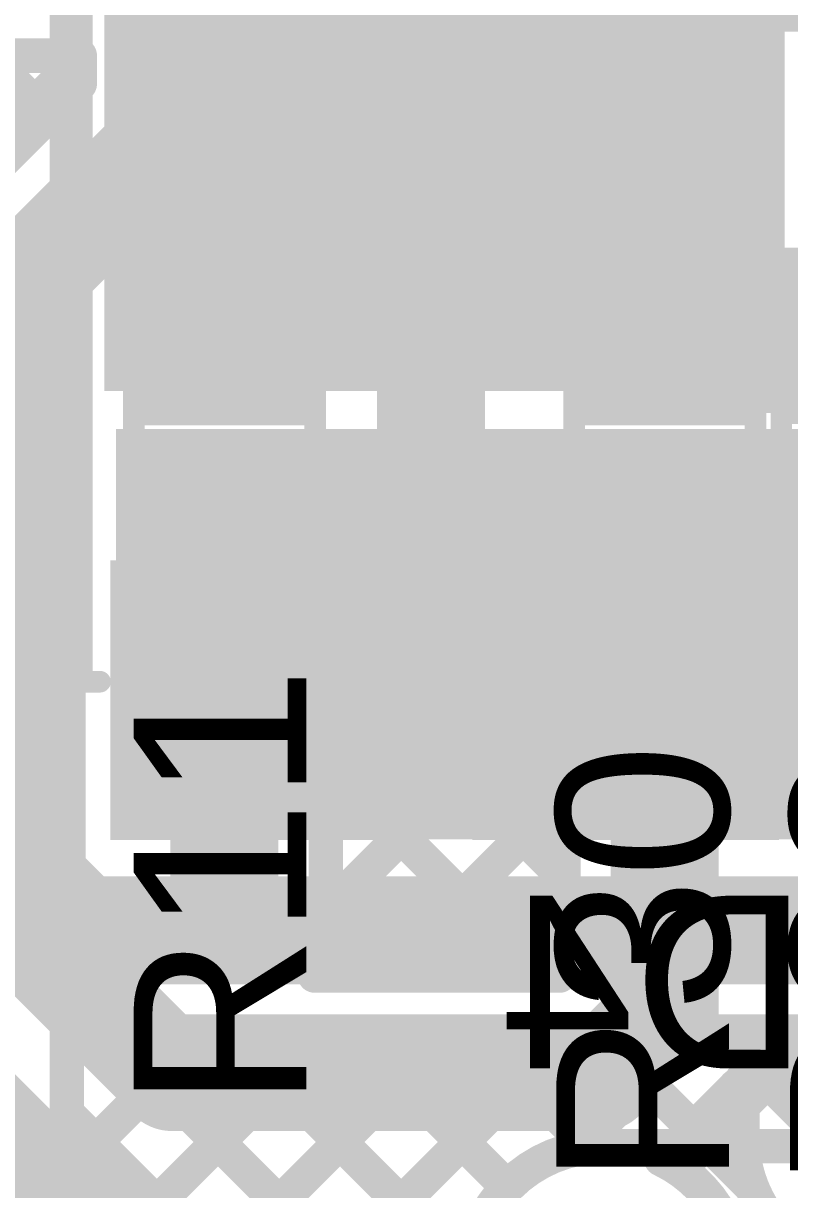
# Model space of a CAD drawing. Header units: millimetres. Extents: x 0 to 214, y 0 to 214.
# Drawn here: x 0.6386 to 0.8161, y 0.2029 to 0.4729 of the extents above; entities that cross this region are included whole.
import ezdxf

# ---------------------------------------------------------------- set-up
doc = ezdxf.new("R2010")
doc.units = ezdxf.units.MM
doc.header["$MEASUREMENT"] = 0
for name, color, linetype in [('BottomLayer', 5, 'Continuous'), ('BottomOverlay', 54, 'Continuous'), ('BottomPaste', 16, 'Continuous'), ('BottomSolder', 6, 'Continuous'), ('TopLayer', 1, 'Continuous'), ('TopOverlay', 2, 'Continuous'), ('TopPaste', 8, 'Continuous'), ('TopSolder', 216, 'Continuous'), ('ViaHoleLayer', 16, 'Continuous')]:
    doc.layers.add(name, color=color, linetype=linetype)
doc.styles.add('Arial', font='', dxfattribs={"height": 0.2})
doc.styles.get('Arial').set_extended_font_data('Arial')

# ---------------------------------------------------------------- blocks, each defined once
blk = doc.blocks.new('SOT_23_6_25')
at = {"layer": 'TopLayer'}
for points in [[(-0.07322835, 0.0496063), (-0.02913385, 0.0496063), (-0.02913385, 0.0251969), (-0.07322835, 0.0251969)], [(0.02913385, 0.0496063), (0.07322835, 0.0496063), (0.07322835, 0.0251969), (0.02913385, 0.0251969)], [(-0.07322835, 0.0122047), (-0.02913385, 0.0122047), (-0.02913385, -0.0122047), (-0.07322835, -0.0122047)], [(0.02913385, 0.0122047), (0.07322835, 0.0122047), (0.07322835, -0.0122047), (0.02913385, -0.0122047)], [(-0.07322835, -0.0251969), (-0.02913385, -0.0251969), (-0.02913385, -0.0496063), (-0.07322835, -0.0496063)], [(0.02913385, -0.0251969), (0.07322835, -0.0251969), (0.07322835, -0.0496063), (0.02913385, -0.0496063)]]:
    blk.add_hatch(color=1, dxfattribs=at).paths.add_polyline_path(points)
at = {"layer": 'TopPaste'}
for points in [[(-0.07322835, 0.0496063), (-0.02913385, 0.0496063), (-0.02913385, 0.0251969), (-0.07322835, 0.0251969)], [(0.02913385, 0.0496063), (0.07322835, 0.0496063), (0.07322835, 0.0251969), (0.02913385, 0.0251969)], [(-0.07322835, 0.0122047), (-0.02913385, 0.0122047), (-0.02913385, -0.0122047), (-0.07322835, -0.0122047)], [(0.02913385, 0.0122047), (0.07322835, 0.0122047), (0.07322835, -0.0122047), (0.02913385, -0.0122047)], [(-0.07322835, -0.0251969), (-0.02913385, -0.0251969), (-0.02913385, -0.0496063), (-0.07322835, -0.0496063)], [(0.02913385, -0.0251969), (0.07322835, -0.0251969), (0.07322835, -0.0496063), (0.02913385, -0.0496063)]]:
    blk.add_hatch(color=8, dxfattribs=at).paths.add_polyline_path(points)
at = {"layer": 'TopSolder'}
for points in [[(-0.07722835, 0.0536063), (-0.02513385, 0.0536063), (-0.02513385, 0.0211969), (-0.07722835, 0.0211969)], [(0.02513385, 0.0536063), (0.07722835, 0.0536063), (0.07722835, 0.0211969), (0.02513385, 0.0211969)], [(-0.07722835, 0.0162047), (-0.02513385, 0.0162047), (-0.02513385, -0.0162047), (-0.07722835, -0.0162047)], [(0.02513385, 0.0162047), (0.07722835, 0.0162047), (0.07722835, -0.0162047), (0.02513385, -0.0162047)], [(-0.07722835, -0.0211969), (-0.02513385, -0.0211969), (-0.02513385, -0.0536063), (-0.07722835, -0.0536063)], [(0.02513385, -0.0211969), (0.07722835, -0.0211969), (0.07722835, -0.0536063), (0.02513385, -0.0536063)]]:
    blk.add_hatch(color=216, dxfattribs=at).paths.add_polyline_path(points)
at = {"layer": 'TopOverlay'}
for points, const_width in [([(-0.054, 0.063, 1), (-0.062, 0.063, 1)], 0.01), ([(-0.0645, 0.063, 1), (-0.0595, 0.063, 1)], 0.005), ([(-0.0565, 0.063, 1), (-0.0515, 0.063, 1)], 0.005), ([(-0.03125, 0.059, 1), (-0.02875, 0.059, 1)], 0.0025), ([(0.03275, 0.059, 1), (0.03525, 0.059, 1)], 0.0025), ([(-0.03125, -0.059, 1), (-0.02875, -0.059, 1)], 0.0025), ([(0.03275, -0.059, 1), (0.03525, -0.059, 1)], 0.0025)]:
    blk.add_lwpolyline(points, format="xyb", close=True, dxfattribs=dict(at, const_width=const_width))
at = {"layer": 'TopOverlay', "const_width": 0.005}
for points in [[(-0.03, 0.059), (0.034, 0.059)], [(-0.03, -0.059), (0.034, -0.059)]]:
    blk.add_lwpolyline(points, dxfattribs=at)
blk = doc.blocks.new('RES_0603_62')
at = {"layer": 'TopLayer'}
for points in [[(-0.015, 0.0175), (-0.015, -0.0175), (-0.045, -0.0175), (-0.045, 0.0175)], [(0.045, 0.0175), (0.045, -0.0175), (0.015, -0.0175), (0.015, 0.0175)]]:
    blk.add_hatch(color=1, dxfattribs=at).paths.add_polyline_path(points)
at = {"layer": 'TopPaste'}
for points in [[(-0.015, 0.0175), (-0.015, -0.0175), (-0.045, -0.0175), (-0.045, 0.0175)], [(0.045, 0.0175), (0.045, -0.0175), (0.015, -0.0175), (0.015, 0.0175)]]:
    blk.add_hatch(color=8, dxfattribs=at).paths.add_polyline_path(points)
at = {"layer": 'TopSolder'}
for points in [[(-0.011, 0.0215), (-0.011, -0.0215), (-0.049, -0.0215), (-0.049, 0.0215)], [(0.049, 0.0215), (0.049, -0.0215), (0.011, -0.0215), (0.011, 0.0215)]]:
    blk.add_hatch(color=216, dxfattribs=at).paths.add_polyline_path(points)
at = {"layer": 'TopOverlay', "const_width": 0.005}
for points in [[(-0.049, -0.021), (-0.049, 0.021)], [(0.049, 0.021), (-0.049, 0.021)], [(0.049, -0.021), (0.049, 0.021)], [(0.049, -0.021), (-0.049, -0.021)]]:
    blk.add_lwpolyline(points, dxfattribs=at)
at = {"layer": 'TopOverlay', "const_width": 0.0025}
for points in [[(-0.05025, 0.021, 1), (-0.04775, 0.021, 1)], [(-0.05025, 0.021, 1), (-0.04775, 0.021, 1)], [(0.04775, 0.021, 1), (0.05025, 0.021, 1)], [(0.04775, 0.021, 1), (0.05025, 0.021, 1)], [(-0.05025, -0.021, 1), (-0.04775, -0.021, 1)], [(-0.05025, -0.021, 1), (-0.04775, -0.021, 1)], [(0.04775, -0.021, 1), (0.05025, -0.021, 1)], [(0.04775, -0.021, 1), (0.05025, -0.021, 1)]]:
    blk.add_lwpolyline(points, format="xyb", close=True, dxfattribs=at)
blk = doc.blocks.new('RES_0603_63')
at = {"layer": 'TopLayer'}
for points in [[(-0.015, 0.0175), (-0.015, -0.0175), (-0.045, -0.0175), (-0.045, 0.0175)], [(0.045, 0.0175), (0.045, -0.0175), (0.015, -0.0175), (0.015, 0.0175)]]:
    blk.add_hatch(color=1, dxfattribs=at).paths.add_polyline_path(points)
at = {"layer": 'TopPaste'}
for points in [[(-0.015, 0.0175), (-0.015, -0.0175), (-0.045, -0.0175), (-0.045, 0.0175)], [(0.045, 0.0175), (0.045, -0.0175), (0.015, -0.0175), (0.015, 0.0175)]]:
    blk.add_hatch(color=8, dxfattribs=at).paths.add_polyline_path(points)
at = {"layer": 'TopSolder'}
for points in [[(-0.011, 0.0215), (-0.011, -0.0215), (-0.049, -0.0215), (-0.049, 0.0215)], [(0.049, 0.0215), (0.049, -0.0215), (0.011, -0.0215), (0.011, 0.0215)]]:
    blk.add_hatch(color=216, dxfattribs=at).paths.add_polyline_path(points)
at = {"layer": 'TopOverlay', "const_width": 0.005}
for points in [[(-0.049, -0.021), (-0.049, 0.021)], [(0.049, 0.021), (-0.049, 0.021)], [(0.049, -0.021), (0.049, 0.021)], [(0.049, -0.021), (-0.049, -0.021)]]:
    blk.add_lwpolyline(points, dxfattribs=at)
at = {"layer": 'TopOverlay', "const_width": 0.0025}
for points in [[(-0.05025, 0.021, 1), (-0.04775, 0.021, 1)], [(-0.05025, 0.021, 1), (-0.04775, 0.021, 1)], [(0.04775, 0.021, 1), (0.05025, 0.021, 1)], [(0.04775, 0.021, 1), (0.05025, 0.021, 1)], [(-0.05025, -0.021, 1), (-0.04775, -0.021, 1)], [(-0.05025, -0.021, 1), (-0.04775, -0.021, 1)], [(0.04775, -0.021, 1), (0.05025, -0.021, 1)], [(0.04775, -0.021, 1), (0.05025, -0.021, 1)]]:
    blk.add_lwpolyline(points, format="xyb", close=True, dxfattribs=at)
blk = doc.blocks.new('RES_0603_64')
at = {"layer": 'TopLayer'}
for points in [[(-0.015, 0.0175), (-0.015, -0.0175), (-0.045, -0.0175), (-0.045, 0.0175)], [(0.045, 0.0175), (0.045, -0.0175), (0.015, -0.0175), (0.015, 0.0175)]]:
    blk.add_hatch(color=1, dxfattribs=at).paths.add_polyline_path(points)
at = {"layer": 'TopPaste'}
for points in [[(-0.015, 0.0175), (-0.015, -0.0175), (-0.045, -0.0175), (-0.045, 0.0175)], [(0.045, 0.0175), (0.045, -0.0175), (0.015, -0.0175), (0.015, 0.0175)]]:
    blk.add_hatch(color=8, dxfattribs=at).paths.add_polyline_path(points)
at = {"layer": 'TopSolder'}
for points in [[(-0.011, 0.0215), (-0.011, -0.0215), (-0.049, -0.0215), (-0.049, 0.0215)], [(0.049, 0.0215), (0.049, -0.0215), (0.011, -0.0215), (0.011, 0.0215)]]:
    blk.add_hatch(color=216, dxfattribs=at).paths.add_polyline_path(points)
at = {"layer": 'TopOverlay', "const_width": 0.005}
for points in [[(-0.049, -0.021), (-0.049, 0.021)], [(0.049, 0.021), (-0.049, 0.021)], [(0.049, -0.021), (0.049, 0.021)], [(0.049, -0.021), (-0.049, -0.021)]]:
    blk.add_lwpolyline(points, dxfattribs=at)
at = {"layer": 'TopOverlay', "const_width": 0.0025}
for points in [[(-0.05025, 0.021, 1), (-0.04775, 0.021, 1)], [(-0.05025, 0.021, 1), (-0.04775, 0.021, 1)], [(0.04775, 0.021, 1), (0.05025, 0.021, 1)], [(0.04775, 0.021, 1), (0.05025, 0.021, 1)], [(-0.05025, -0.021, 1), (-0.04775, -0.021, 1)], [(-0.05025, -0.021, 1), (-0.04775, -0.021, 1)], [(0.04775, -0.021, 1), (0.05025, -0.021, 1)], [(0.04775, -0.021, 1), (0.05025, -0.021, 1)]]:
    blk.add_lwpolyline(points, format="xyb", close=True, dxfattribs=at)
blk = doc.blocks.new('S______B______191')
at = {"layer": 'TopLayer'}
for points in [[(-0.045, -0.0175), (-0.045, 0.0175), (-0.015, 0.0175), (-0.015, -0.0175)], [(0.015, -0.0175), (0.015, 0.0175), (0.045, 0.0175), (0.045, -0.0175)]]:
    blk.add_hatch(color=1, dxfattribs=at).paths.add_polyline_path(points)
at = {"layer": 'TopPaste'}
for points in [[(-0.045, -0.0175), (-0.045, 0.0175), (-0.015, 0.0175), (-0.015, -0.0175)], [(0.015, -0.0175), (0.015, 0.0175), (0.045, 0.0175), (0.045, -0.0175)]]:
    blk.add_hatch(color=8, dxfattribs=at).paths.add_polyline_path(points)
at = {"layer": 'TopSolder'}
for points in [[(-0.049, -0.0215), (-0.049, 0.0215), (-0.011, 0.0215), (-0.011, -0.0215)], [(0.011, -0.0215), (0.011, 0.0215), (0.049, 0.0215), (0.049, -0.0215)]]:
    blk.add_hatch(color=216, dxfattribs=at).paths.add_polyline_path(points)
at = {"layer": 'TopOverlay', "const_width": 0.005}
for points in [[(-0.05, 0.022), (-0.05, -0.022)], [(0.05, 0.022), (-0.05, 0.022)], [(0.05, 0.022), (0.05, -0.022)], [(0.05, -0.022), (-0.05, -0.022)]]:
    blk.add_lwpolyline(points, dxfattribs=at)
at = {"layer": 'TopOverlay', "const_width": 0.0025}
for points in [[(-0.05125, 0.022, 1), (-0.04875, 0.022, 1)], [(-0.05125, 0.022, 1), (-0.04875, 0.022, 1)], [(0.04875, 0.022, 1), (0.05125, 0.022, 1)], [(0.04875, 0.022, 1), (0.05125, 0.022, 1)], [(-0.05125, -0.022, 1), (-0.04875, -0.022, 1)], [(-0.05125, -0.022, 1), (-0.04875, -0.022, 1)], [(0.04875, -0.022, 1), (0.05125, -0.022, 1)], [(0.04875, -0.022, 1), (0.05125, -0.022, 1)]]:
    blk.add_lwpolyline(points, format="xyb", close=True, dxfattribs=at)
at = {"layer": 'TopOverlay'}
blk.add_text('SB1', height=0.05, rotation=-180, dxfattribs=at).set_placement((0.0520688, 0.0680064))
blk = doc.blocks.new('PMEG045V100EPD_B_264')
at = {"layer": 'BottomLayer'}
for points in [[(-0.07480305, 0.184252), (0.07480325, 0.184252), (0.07480325, -0.0110236), (-0.07480305, -0.0110236)], [(-0.07342515, -0.05826775), (-0.01043305, -0.05826775), (-0.01043305, -0.11496065), (-0.07342515, -0.11496065)], [(0.01043315, -0.05826775), (0.07342525, -0.05826775), (0.07342525, -0.11496065), (0.01043315, -0.11496065)]]:
    blk.add_hatch(color=5, dxfattribs=at).paths.add_polyline_path(points)
at = {"layer": 'BottomPaste'}
for points in [[(-0.07480305, 0.184252), (0.07480325, 0.184252), (0.07480325, -0.0110236), (-0.07480305, -0.0110236)], [(-0.07342515, -0.05826775), (-0.01043305, -0.05826775), (-0.01043305, -0.11496065), (-0.07342515, -0.11496065)], [(0.01043315, -0.05826775), (0.07342525, -0.05826775), (0.07342525, -0.11496065), (0.01043315, -0.11496065)]]:
    blk.add_hatch(color=16, dxfattribs=at).paths.add_polyline_path(points)
at = {"layer": 'BottomSolder'}
for points in [[(-0.07880305, 0.188252), (0.07880325, 0.188252), (0.07880325, -0.0150236), (-0.07880305, -0.0150236)], [(-0.07742515, -0.05426775), (-0.00643305, -0.05426775), (-0.00643305, -0.11896065), (-0.07742515, -0.11896065)], [(0.00643315, -0.05426775), (0.07742525, -0.05426775), (0.07742525, -0.11896065), (0.00643315, -0.11896065)]]:
    blk.add_hatch(color=6, dxfattribs=at).paths.add_polyline_path(points)
at = {"layer": 'BottomOverlay', "const_width": 0.005}
for points in [[(-0.084, -0.0823552), (-0.084, 0.291)], [(-0.084, -0.0823552), (-0.079808, -0.0823552)], [(0.0794368, -0.0817792), (0.086, -0.0817792)]]:
    blk.add_lwpolyline(points, dxfattribs=at)
at = {"layer": 'BottomOverlay', "const_width": 0.0025}
for points in [[(-0.08525, -0.0823552, 1), (-0.08275, -0.0823552, 1)], [(-0.08525, -0.0823552, 1), (-0.08275, -0.0823552, 1)], [(-0.081058, -0.0823552, 1), (-0.078558, -0.0823552, 1)], [(0.0781868, -0.0817792, 1), (0.0806868, -0.0817792, 1)]]:
    blk.add_lwpolyline(points, format="xyb", close=True, dxfattribs=at)

msp = doc.modelspace()

# ---------------------------------------------------------------- hatches: boundary and pattern name
at = {"layer": 'BottomLayer'}
msp.add_hatch(color=5, dxfattribs=at).paths.add_polyline_path([(0.66, 0.284), (1.119, 0.284), (1.119, 0.379), (0.66, 0.379)])
h = msp.add_hatch(color=5, dxfattribs=at)
edge = h.paths.add_edge_path()
edge.add_arc((0.685, 0.263), 0.011811, 0, 360)
at = {"layer": 'BottomSolder'}
h = msp.add_hatch(color=6, dxfattribs=at)
edge = h.paths.add_edge_path()
edge.add_arc((0.685, 0.263), 0.0099055, 0, 360)
at = {"layer": 'TopLayer'}
for points in [[(0.764, 0.471), (0.865, 0.471), (0.865, 0.499), (0.764, 0.499)], [(0.6626378, 0.4620002), (0.6626378, 0.3830002), (0.7066378, 0.3830002), (0.7066378, 0.4620002)], [(0.765, 0.4620002), (0.765, 0.3830002), (0.809, 0.3830002), (0.809, 0.4620002)], [(0.77, 0.3826983), (0.853, 0.3826983), (0.853, 0.4209999), (0.77, 0.4209999)]]:
    msp.add_hatch(color=1, dxfattribs=at).paths.add_polyline_path(points)
h = msp.add_hatch(color=1, dxfattribs=at)
edge = h.paths.add_edge_path()
edge.add_arc((0.685, 0.263), 0.011811, 0, 360)
at = {"layer": 'TopSolder'}
h = msp.add_hatch(color=216, dxfattribs=at)
edge = h.paths.add_edge_path()
edge.add_arc((0.685, 0.263), 0.0099055, 0, 360)
at = {"layer": 'ViaHoleLayer'}
h = msp.add_hatch(color=16, dxfattribs=at)
edge = h.paths.add_edge_path()
edge.add_arc((0.685, 0.263), 0.0059055, 0, 360)

# ---------------------------------------------------------------- linework, layer by layer
at = {"layer": 'BottomLayer'}
for points, const_width in [([(0.6503378, 0.39), (0.6503378, 0.5584208)], 0.008), ([(0.6486409, 0.3228592), (0.6486409, 0.4963709)], 0.008), ([(0.649, 0.2992341), (0.649, 0.39)], 0.008), ([(0.6486408, 0.2995933), (0.6486408, 0.3227906)], 0.008), ([(0.6251408, 0.2898593), (0.6520001, 0.263)], 0.025), ([(0.6520001, 0.263), (0.901, 0.263)], 0.025), ([(0.6486408, 0.1479487), (0.6486408, 0.2397413)], 0.008), ([(0.6486408, 0.2355188), (0.652622, 0.2395)], 0.008), ([(0.6486408, 0.2072345), (0.6809063, 0.2395)], 0.008), ([(0.6486408, 0.1506659), (0.7374749, 0.2395)], 0.008), ([(0.6486408, 0.1789502), (0.7091906, 0.2395)], 0.008), ([(0.6520001, 0.2395), (0.901, 0.2395)], 0.008), ([(0.6581221, 0.2395), (0.7496714, 0.1479507)], 0.008), ([(0.6742084, 0.1479492), (0.7657592, 0.2395)], 0.008), ([(0.6864064, 0.2395), (0.7420553, 0.1838511)], 0.008), ([(0.7146907, 0.2395), (0.7506788, 0.2035119)], 0.008), ([(0.742975, 0.2395), (0.7696559, 0.2128191)], 0.008), ([(0.7669468, 0.2124033), (0.7940435, 0.2395)], 0.008), ([(0.7712593, 0.2395), (0.7977593, 0.213)], 0.008), ([(0.7958278, 0.213), (0.8223278, 0.2395)], 0.008), ([(0.7995436, 0.2395), (0.8260436, 0.213)], 0.008), ([(0.6486408, 0.220697), (0.7213877, 0.1479501)], 0.008), ([(0.773, 0.213), (0.936, 0.213)], 0.008)]:
    msp.add_lwpolyline(points, dxfattribs=dict(at, const_width=const_width))
for points, const_width in [([(0.647, 0.39, 1), (0.651, 0.39, 1)], 0.004), ([(0.6483378, 0.39, 1), (0.6523378, 0.39, 1)], 0.004), ([(0.6466408, 0.3227906, 1), (0.6506408, 0.3227906, 1)], 0.004), ([(0.6466409, 0.3228592, 1), (0.6506409, 0.3228592, 1)], 0.004), ([(0.6466408, 0.2995933, 1), (0.6506408, 0.2995933, 1)], 0.004), ([(0.647, 0.2992341, 1), (0.651, 0.2992341, 1)], 0.004), ([(0.6457501, 0.263, 1), (0.6582501, 0.263, 1)], 0.0125), ([(0.6457501, 0.263, 1), (0.6582501, 0.263, 1)], 0.0125), ([(0.6466408, 0.2397413, 1), (0.6506408, 0.2397413, 1)], 0.004), ([(0.6466408, 0.2397413, 1), (0.6506408, 0.2397413, 1)], 0.004), ([(0.6466408, 0.2397413, 1), (0.6506408, 0.2397413, 1)], 0.004), ([(0.6500001, 0.2395, 1), (0.6540001, 0.2395, 1)], 0.004), ([(0.6500001, 0.2395, 1), (0.6540001, 0.2395, 1)], 0.004), ([(0.6500001, 0.2395, 1), (0.6540001, 0.2395, 1)], 0.004), ([(0.650622, 0.2395, 1), (0.654622, 0.2395, 1)], 0.004), ([(0.6561221, 0.2395, 1), (0.6601221, 0.2395, 1)], 0.004), ([(0.6789063, 0.2395, 1), (0.6829063, 0.2395, 1)], 0.004), ([(0.6844064, 0.2395, 1), (0.6884064, 0.2395, 1)], 0.004), ([(0.7071906, 0.2395, 1), (0.7111906, 0.2395, 1)], 0.004), ([(0.7126907, 0.2395, 1), (0.7166907, 0.2395, 1)], 0.004), ([(0.7354749, 0.2395, 1), (0.7394749, 0.2395, 1)], 0.004), ([(0.740975, 0.2395, 1), (0.744975, 0.2395, 1)], 0.004), ([(0.7637592, 0.2395, 1), (0.7677592, 0.2395, 1)], 0.004), ([(0.7692593, 0.2395, 1), (0.7732593, 0.2395, 1)], 0.004), ([(0.7920435, 0.2395, 1), (0.7960435, 0.2395, 1)], 0.004), ([(0.7975436, 0.2395, 1), (0.8015436, 0.2395, 1)], 0.004), ([(0.6466408, 0.2355188, 1), (0.6506408, 0.2355188, 1)], 0.004), ([(0.6466408, 0.220697, 1), (0.6506408, 0.220697, 1)], 0.004), ([(0.7649468, 0.2124033, 1), (0.7689468, 0.2124033, 1)], 0.004), ([(0.7676559, 0.2128191, 1), (0.7716559, 0.2128191, 1)], 0.004), ([(0.771, 0.213, 1), (0.775, 0.213, 1)], 0.004), ([(0.771, 0.213, 1), (0.775, 0.213, 1)], 0.004), ([(0.7938278, 0.213, 1), (0.7978278, 0.213, 1)], 0.004), ([(0.7957593, 0.213, 1), (0.7997593, 0.213, 1)], 0.004), ([(0.6466408, 0.2072345, 1), (0.6506408, 0.2072345, 1)], 0.004), ([(0.7486788, 0.2035119, 1), (0.7526788, 0.2035119, 1)], 0.004)]:
    msp.add_lwpolyline(points, format="xyb", close=True, dxfattribs=dict(at, const_width=const_width))
at = {"layer": 'BottomLayer', "const_width": 0.008}
for points in [[(0.6520001, 0.2395, -0.03587545779916936), (0.6486408, 0.2397413)], [(0.6520001, 0.2395, -0.03587545779916936), (0.6486408, 0.2397413)], [(0.773, 0.151, -0.9999999999999999), (0.773, 0.213)]]:
    msp.add_lwpolyline(points, format="xyb", dxfattribs=at)
at = {"layer": 'TopLayer'}
for points, const_width in [([(0.733, 0.459), (0.733, 0.5395771)], 0.025), ([(0.733, 0.459), (0.7608773, 0.4868773)], 0.025), ([(0.733, 0.3558341), (0.733, 0.459)], 0.025), ([(0.426267, 0.4654679), (0.6516378, 0.4654679)], 0.008), ([(0.5897242, 0.4028766), (0.6516378, 0.4647902)], 0.008), ([(0.6301443, 0.4654679), (0.6441575, 0.4514547)], 0.008), ([(0.6516378, 0.458935), (0.6516378, 0.4654679)], 0.008), ([(0.6239006, 0.4311978), (0.6516378, 0.458935)], 0.008), ([(0.6405, 0.4145632), (0.6754125, 0.4494757)], 0.025), ([(0.6846645, 0.4494757), (0.6849598, 0.449771)], 0.025), ([(0.6405, 0.2615), (0.6405, 0.4145632)], 0.025), ([(0.664, 0.3720002), (0.7095, 0.3720002)], 0.008), ([(0.664, 0.3648709), (0.664, 0.3720002)], 0.008), ([(0.6648557, 0.3648709), (0.671985, 0.3720002)], 0.008), ([(0.6670434, 0.3720002), (0.6741727, 0.3648709)], 0.008), ([(0.69314, 0.3648709), (0.7002693, 0.3720002)], 0.008), ([(0.6953277, 0.3720002), (0.702457, 0.3648709)], 0.008), ([(0.7095, 0.3655681), (0.7095, 0.3720002)], 0.008), ([(0.7565, 0.3558341), (0.7565, 0.3720002)], 0.008), ([(0.759, 0.3716983), (0.864, 0.3716983)], 0.008), ([(0.7779929, 0.3648709), (0.7848203, 0.3716983)], 0.008), ([(0.7804825, 0.3716983), (0.7873099, 0.3648709)], 0.008), ([(0.8062772, 0.3648709), (0.8131046, 0.3716983)], 0.008), ([(0.8087668, 0.3716983), (0.8152925, 0.3651726)], 0.008), ([(0.7565, 0.3673965), (0.7590256, 0.3648709)], 0.008), ([(0.664, 0.3648709), (0.7088028, 0.3648709)], 0.008), ([(0.7183553, 0.3411894), (0.733, 0.3558341)], 0.025), ([(0.7586409, 0.3648709), (0.8066409, 0.3648709)], 0.008), ([(0.7586409, 0.3128709), (0.7586409, 0.3648709)], 0.008), ([(0.8066409, 0.3651726), (0.8209094, 0.3651726)], 0.008), ([(0.6851409, 0.2631409), (0.6851409, 0.3388709)], 0.025), ([(0.6851409, 0.3388709), (0.6878224, 0.3388709)], 0.025), ([(0.6878224, 0.3388709), (0.6901409, 0.3411894)], 0.025), ([(0.6901409, 0.3411894), (0.7183553, 0.3411894)], 0.025), ([(0.7871409, 0.2436447), (0.7871409, 0.3388709)], 0.025), ([(0.7086409, 0.2955189), (0.7586409, 0.3455189)], 0.008), ([(0.7526568, 0.3429554), (0.7586409, 0.3369713)], 0.008), ([(0.7349899, 0.32459), (0.7495994, 0.3391995)], 0.008), ([(0.7388639, 0.328464), (0.7636409, 0.303687)], 0.008), ([(0.7136409, 0.3176894), (0.7183553, 0.3176894)], 0.008), ([(0.7136409, 0.3128709), (0.7136409, 0.3176894)], 0.008), ([(0.7211834, 0.3178602), (0.7636409, 0.2754027)], 0.008), ([(0.7086409, 0.2672346), (0.7586409, 0.3172346)], 0.008), ([(0.7086409, 0.3128709), (0.7136409, 0.3128709)], 0.008), ([(0.7086409, 0.2631409), (0.7086409, 0.3128709)], 0.008), ([(0.7586409, 0.3128709), (0.7636409, 0.3128709)], 0.008), ([(0.7636409, 0.2533787), (0.7636409, 0.3128709)], 0.008), ([(0.7086409, 0.3021184), (0.7582593, 0.2525)], 0.008), ([(0.7221906, 0.2525), (0.7636409, 0.2939503)], 0.008), ([(0.685, 0.263), (0.6851409, 0.2631409)], 0.025), ([(0.7086409, 0.2738341), (0.729975, 0.2525)], 0.008), ([(0.6405, 0.2615), (0.673, 0.229)], 0.025), ([(0.7504749, 0.2525), (0.7636409, 0.265666)], 0.008), ([(0.601, 0.2370001), (0.6560001, 0.182)], 0.04), ([(0.7060937, 0.2525), (0.7627622, 0.2525)], 0.008), ([(0.7724962, 0.229), (0.7871409, 0.2436447)], 0.025), ([(0.673, 0.229), (0.7724962, 0.229)], 0.025), ([(0.8051409, 0.2148592), (0.8051409, 0.2285368)], 0.008), ([(0.7891308, 0.2124006), (0.8037403, 0.2270101)], 0.008), ([(0.79045, 0.2076222), (0.8051409, 0.2223131)], 0.008), ([(0.7937448, 0.2170146), (0.8073217, 0.2034376)], 0.008)]:
    msp.add_lwpolyline(points, dxfattribs=dict(at, const_width=const_width))
for points, const_width in [([(0.72675, 0.459, 1), (0.73925, 0.459, 1)], 0.0125), ([(0.72675, 0.459, 1), (0.73925, 0.459, 1)], 0.0125), ([(0.72675, 0.459, 1), (0.73925, 0.459, 1)], 0.0125), ([(0.6496378, 0.4654679, 1), (0.6536378, 0.4654679, 1)], 0.004), ([(0.6496378, 0.4654679, 1), (0.6536378, 0.4654679, 1)], 0.004), ([(0.6496378, 0.4647902, 1), (0.6536378, 0.4647902, 1)], 0.004), ([(0.6496378, 0.458935, 1), (0.6536378, 0.458935, 1)], 0.004), ([(0.6496378, 0.458935, 1), (0.6536378, 0.458935, 1)], 0.004), ([(0.6691625, 0.4494757, 1), (0.6816625, 0.4494757, 1)], 0.0125), ([(0.6784145, 0.4494757, 1), (0.6909145, 0.4494757, 1)], 0.0125), ([(0.6787098, 0.449771, 1), (0.6912098, 0.449771, 1)], 0.0125), ([(0.6421575, 0.4514547, 1), (0.6461575, 0.4514547, 1)], 0.004), ([(0.63425, 0.4145632, 1), (0.64675, 0.4145632, 1)], 0.0125), ([(0.63425, 0.4145632, 1), (0.64675, 0.4145632, 1)], 0.0125), ([(0.662, 0.3720002, 1), (0.666, 0.3720002, 1)], 0.004), ([(0.662, 0.3720002, 1), (0.666, 0.3720002, 1)], 0.004), ([(0.6650434, 0.3720002, 1), (0.6690434, 0.3720002, 1)], 0.004), ([(0.669985, 0.3720002, 1), (0.673985, 0.3720002, 1)], 0.004), ([(0.6933277, 0.3720002, 1), (0.6973277, 0.3720002, 1)], 0.004), ([(0.6982693, 0.3720002, 1), (0.7022693, 0.3720002, 1)], 0.004), ([(0.7075, 0.3720002, 1), (0.7115, 0.3720002, 1)], 0.004), ([(0.7075, 0.3720002, 1), (0.7115, 0.3720002, 1)], 0.004), ([(0.7545, 0.3720002, 1), (0.7585, 0.3720002, 1)], 0.004), ([(0.757, 0.3716983, 1), (0.761, 0.3716983, 1)], 0.004), ([(0.7784825, 0.3716983, 1), (0.7824825, 0.3716983, 1)], 0.004), ([(0.7828203, 0.3716983, 1), (0.7868203, 0.3716983, 1)], 0.004), ([(0.8067668, 0.3716983, 1), (0.8107668, 0.3716983, 1)], 0.004), ([(0.8111046, 0.3716983, 1), (0.8151046, 0.3716983, 1)], 0.004), ([(0.7545, 0.3673965, 1), (0.7585, 0.3673965, 1)], 0.004), ([(0.662, 0.3648709, 1), (0.666, 0.3648709, 1)], 0.004), ([(0.662, 0.3648709, 1), (0.666, 0.3648709, 1)], 0.004), ([(0.6628557, 0.3648709, 1), (0.6668557, 0.3648709, 1)], 0.004), ([(0.6721727, 0.3648709, 1), (0.6761727, 0.3648709, 1)], 0.004), ([(0.69114, 0.3648709, 1), (0.69514, 0.3648709, 1)], 0.004), ([(0.700457, 0.3648709, 1), (0.704457, 0.3648709, 1)], 0.004), ([(0.7068028, 0.3648709, 1), (0.7108028, 0.3648709, 1)], 0.004), ([(0.7075, 0.3655681, 1), (0.7115, 0.3655681, 1)], 0.004), ([(0.72675, 0.3558341, 1), (0.73925, 0.3558341, 1)], 0.0125), ([(0.72675, 0.3558341, 1), (0.73925, 0.3558341, 1)], 0.0125), ([(0.7566409, 0.3648709, 1), (0.7606409, 0.3648709, 1)], 0.004), ([(0.7566409, 0.3648709, 1), (0.7606409, 0.3648709, 1)], 0.004), ([(0.7570256, 0.3648709, 1), (0.7610256, 0.3648709, 1)], 0.004), ([(0.7759929, 0.3648709, 1), (0.7799929, 0.3648709, 1)], 0.004), ([(0.7853099, 0.3648709, 1), (0.7893099, 0.3648709, 1)], 0.004), ([(0.8042772, 0.3648709, 1), (0.8082772, 0.3648709, 1)], 0.004), ([(0.8046409, 0.3651726, 1), (0.8086409, 0.3651726, 1)], 0.004), ([(0.8046409, 0.3648709, 1), (0.8086409, 0.3648709, 1)], 0.004), ([(0.8132925, 0.3651726, 1), (0.8172925, 0.3651726, 1)], 0.004), ([(0.7545, 0.3558341, 1), (0.7585, 0.3558341, 1)], 0.004), ([(0.7545, 0.3558341, 1), (0.7585, 0.3558341, 1)], 0.004), ([(0.7545, 0.3558341, 1), (0.7585, 0.3558341, 1)], 0.004), ([(0.6788909, 0.3388709, 1), (0.6913909, 0.3388709, 1)], 0.0125), ([(0.6788909, 0.3388709, 1), (0.6913909, 0.3388709, 1)], 0.0125), ([(0.6815724, 0.3388709, 1), (0.6940724, 0.3388709, 1)], 0.0125), ([(0.6815724, 0.3388709, 1), (0.6940724, 0.3388709, 1)], 0.0125), ([(0.6838909, 0.3411894, 1), (0.6963909, 0.3411894, 1)], 0.0125), ([(0.6838909, 0.3411894, 1), (0.6963909, 0.3411894, 1)], 0.0125), ([(0.7121053, 0.3411894, 1), (0.7246053, 0.3411894, 1)], 0.0125), ([(0.7121053, 0.3411894, 1), (0.7246053, 0.3411894, 1)], 0.0125), ([(0.7808909, 0.3388709, 1), (0.7933909, 0.3388709, 1)], 0.0125), ([(0.7566409, 0.3455189, 1), (0.7606409, 0.3455189, 1)], 0.004), ([(0.7506568, 0.3429554, 1), (0.7546568, 0.3429554, 1)], 0.004), ([(0.7475994, 0.3391995, 1), (0.7515994, 0.3391995, 1)], 0.004), ([(0.7475994, 0.3391995, 1), (0.7515994, 0.3391995, 1)], 0.004), ([(0.747617, 0.3392171, 1), (0.751617, 0.3392171, 1)], 0.004), ([(0.7566409, 0.3369713, 1), (0.7606409, 0.3369713, 1)], 0.004), ([(0.7368639, 0.328464, 1), (0.7408639, 0.328464, 1)], 0.004), ([(0.7329723, 0.3245724, 1), (0.7369723, 0.3245724, 1)], 0.004), ([(0.7329899, 0.32459, 1), (0.7369899, 0.32459, 1)], 0.004), ([(0.7329899, 0.32459, 1), (0.7369899, 0.32459, 1)], 0.004), ([(0.7116409, 0.3176894, 1), (0.7156409, 0.3176894, 1)], 0.004), ([(0.7116409, 0.3176894, 1), (0.7156409, 0.3176894, 1)], 0.004), ([(0.7163553, 0.3176894, 1), (0.7203553, 0.3176894, 1)], 0.004), ([(0.7163553, 0.3176894, 1), (0.7203553, 0.3176894, 1)], 0.004), ([(0.7163553, 0.3176894, 1), (0.7203553, 0.3176894, 1)], 0.004), ([(0.7191834, 0.3178602, 1), (0.7231834, 0.3178602, 1)], 0.004), ([(0.7566409, 0.3172346, 1), (0.7606409, 0.3172346, 1)], 0.004), ([(0.7066409, 0.3128709, 1), (0.7106409, 0.3128709, 1)], 0.004), ([(0.7066409, 0.3128709, 1), (0.7106409, 0.3128709, 1)], 0.004), ([(0.7116409, 0.3128709, 1), (0.7156409, 0.3128709, 1)], 0.004), ([(0.7116409, 0.3128709, 1), (0.7156409, 0.3128709, 1)], 0.004), ([(0.7566409, 0.3128709, 1), (0.7606409, 0.3128709, 1)], 0.004), ([(0.7566409, 0.3128709, 1), (0.7606409, 0.3128709, 1)], 0.004), ([(0.7616409, 0.3128709, 1), (0.7656409, 0.3128709, 1)], 0.004), ([(0.7616409, 0.3128709, 1), (0.7656409, 0.3128709, 1)], 0.004), ([(0.7066409, 0.3021184, 1), (0.7106409, 0.3021184, 1)], 0.004), ([(0.7616409, 0.303687, 1), (0.7656409, 0.303687, 1)], 0.004), ([(0.7066409, 0.2955189, 1), (0.7106409, 0.2955189, 1)], 0.004), ([(0.7616409, 0.2939503, 1), (0.7656409, 0.2939503, 1)], 0.004), ([(0.7616409, 0.2754027, 1), (0.7656409, 0.2754027, 1)], 0.004), ([(0.67875, 0.263, 1), (0.69125, 0.263, 1)], 0.0125), ([(0.6788909, 0.2631409, 1), (0.6913909, 0.2631409, 1)], 0.0125), ([(0.6788909, 0.2631409, 1), (0.6913909, 0.2631409, 1)], 0.0125), ([(0.7066409, 0.2738341, 1), (0.7106409, 0.2738341, 1)], 0.004), ([(0.63425, 0.2615, 1), (0.64675, 0.2615, 1)], 0.0125), ([(0.63425, 0.2615, 1), (0.64675, 0.2615, 1)], 0.0125), ([(0.7066409, 0.2672346, 1), (0.7106409, 0.2672346, 1)], 0.004), ([(0.7616409, 0.265666, 1), (0.7656409, 0.265666, 1)], 0.004), ([(0.7066409, 0.2631409, 1), (0.7106409, 0.2631409, 1)], 0.004), ([(0.7066409, 0.2631409, 1), (0.7106409, 0.2631409, 1)], 0.004), ([(0.7066409, 0.2631409, 1), (0.7106409, 0.2631409, 1)], 0.004), ([(0.7616409, 0.2533787, 1), (0.7656409, 0.2533787, 1)], 0.004), ([(0.7040937, 0.2525, 1), (0.7080937, 0.2525, 1)], 0.004), ([(0.7040937, 0.2525, 1), (0.7080937, 0.2525, 1)], 0.004), ([(0.7040937, 0.2525, 1), (0.7080937, 0.2525, 1)], 0.004), ([(0.7201906, 0.2525, 1), (0.7241906, 0.2525, 1)], 0.004), ([(0.727975, 0.2525, 1), (0.731975, 0.2525, 1)], 0.004), ([(0.7484749, 0.2525, 1), (0.7524749, 0.2525, 1)], 0.004), ([(0.7562593, 0.2525, 1), (0.7602593, 0.2525, 1)], 0.004), ([(0.7607622, 0.2525, 1), (0.7647622, 0.2525, 1)], 0.004), ([(0.7808909, 0.2436447, 1), (0.7933909, 0.2436447, 1)], 0.0125), ([(0.7808909, 0.2436447, 1), (0.7933909, 0.2436447, 1)], 0.0125), ([(0.66675, 0.229, 1), (0.67925, 0.229, 1)], 0.0125), ([(0.66675, 0.229, 1), (0.67925, 0.229, 1)], 0.0125), ([(0.7662462, 0.229, 1), (0.7787462, 0.229, 1)], 0.0125), ([(0.7662462, 0.229, 1), (0.7787462, 0.229, 1)], 0.0125), ([(0.8031409, 0.2285368, 1), (0.8071409, 0.2285368, 1)], 0.004), ([(0.8017403, 0.2270101, 1), (0.8057403, 0.2270101, 1)], 0.004), ([(0.8031409, 0.2223131, 1), (0.8071409, 0.2223131, 1)], 0.004), ([(0.7917448, 0.2170146, 1), (0.7957448, 0.2170146, 1)], 0.004), ([(0.8031409, 0.2148592, 1), (0.8071409, 0.2148592, 1)], 0.004), ([(0.8031409, 0.2148592, 1), (0.8071409, 0.2148592, 1)], 0.004), ([(0.8031409, 0.2148592, 1), (0.8071409, 0.2148592, 1)], 0.004), ([(0.7871132, 0.212383, 1), (0.7911132, 0.212383, 1)], 0.004), ([(0.7871308, 0.2124006, 1), (0.7911308, 0.2124006, 1)], 0.004), ([(0.7871308, 0.2124006, 1), (0.7911308, 0.2124006, 1)], 0.004), ([(0.7843171, 0.2099939, 1), (0.7883171, 0.2099939, 1)], 0.004), ([(0.7843171, 0.2099939, 1), (0.7883171, 0.2099939, 1)], 0.004), ([(0.7843171, 0.2099939, 1), (0.7883171, 0.2099939, 1)], 0.004), ([(0.78845, 0.2076222, 1), (0.79245, 0.2076222, 1)], 0.004), ([(0.8053217, 0.2034376, 1), (0.8093217, 0.2034376, 1)], 0.004)]:
    msp.add_lwpolyline(points, format="xyb", close=True, dxfattribs=dict(at, const_width=const_width))
at = {"layer": 'TopLayer', "const_width": 0.008}
for points in [[(0.7565, 0.3558341, -0.1991881979975983), (0.7495994, 0.3391995)], [(0.7565, 0.3558341, -0.198912367379658), (0.749617, 0.3392171)], [(0.7349899, 0.32459, -0.1991881979975985), (0.7183553, 0.3176894)], [(0.7349723, 0.3245724, -0.198912367379658), (0.7183553, 0.3176894)], [(0.7086409, 0.2631409, -0.1180204263127937), (0.7060937, 0.2525)], [(0.7086409, 0.2631409, -0.1180204263127937), (0.7060937, 0.2525)], [(0.8142206, 0.1929389, -0.198912367379658), (0.8051409, 0.2148592)], [(0.8142418, 0.1929177, -0.1991633026690007), (0.8051409, 0.2148592)], [(0.7891308, 0.2124006, -0.03945161020727091), (0.7863171, 0.2099939)], [(0.7891132, 0.212383, -0.03918588160206369), (0.7863171, 0.2099939)], [(0.7863171, 0.2099939, -0.2893864831695275), (0.804, 0.182)]]:
    msp.add_lwpolyline(points, format="xyb", dxfattribs=at)

# ---------------------------------------------------------------- block references
for name, p in [('PMEG045V100EPD_B_264', (0.7361409, 0.4028709)), ('SOT_23_6_25', (0.7361409, 0.4871726))]:
    msp.add_blockref(name, p)
for name, p, rotation in [('RES_0603_64', (0.6851409, 0.3688709), 270), ('RES_0603_63', (0.7871409, 0.3688709), 270), ('RES_0603_62', (0.8351409, 0.3691726), 270), ('S______B______191', (0.571, 0.374), 180)]:
    msp.add_blockref(name, p, dxfattribs=dict(rotation=rotation))

# ---------------------------------------------------------------- texts
at = {"layer": 'BottomOverlay', "style": 'Arial', "text_generation_flag": 2}
msp.add_text('D4', height=0.04, dxfattribs=at).set_placement((0.8203225, 0.2310065))
at = {"layer": 'TopOverlay', "style": 'Arial'}
msp.add_text('SB1', height=0.05, dxfattribs=at).set_placement((0.5189312, 0.305408))
for s, p in [('R11', (0.7041344, 0.2215516)), ('R30', (0.8019934, 0.203684)), ('R32', (0.8561343, 0.2028566))]:
    msp.add_text(s, height=0.04, rotation=90, dxfattribs=at).set_placement(p)

doc.saveas('drawing.dxf')
